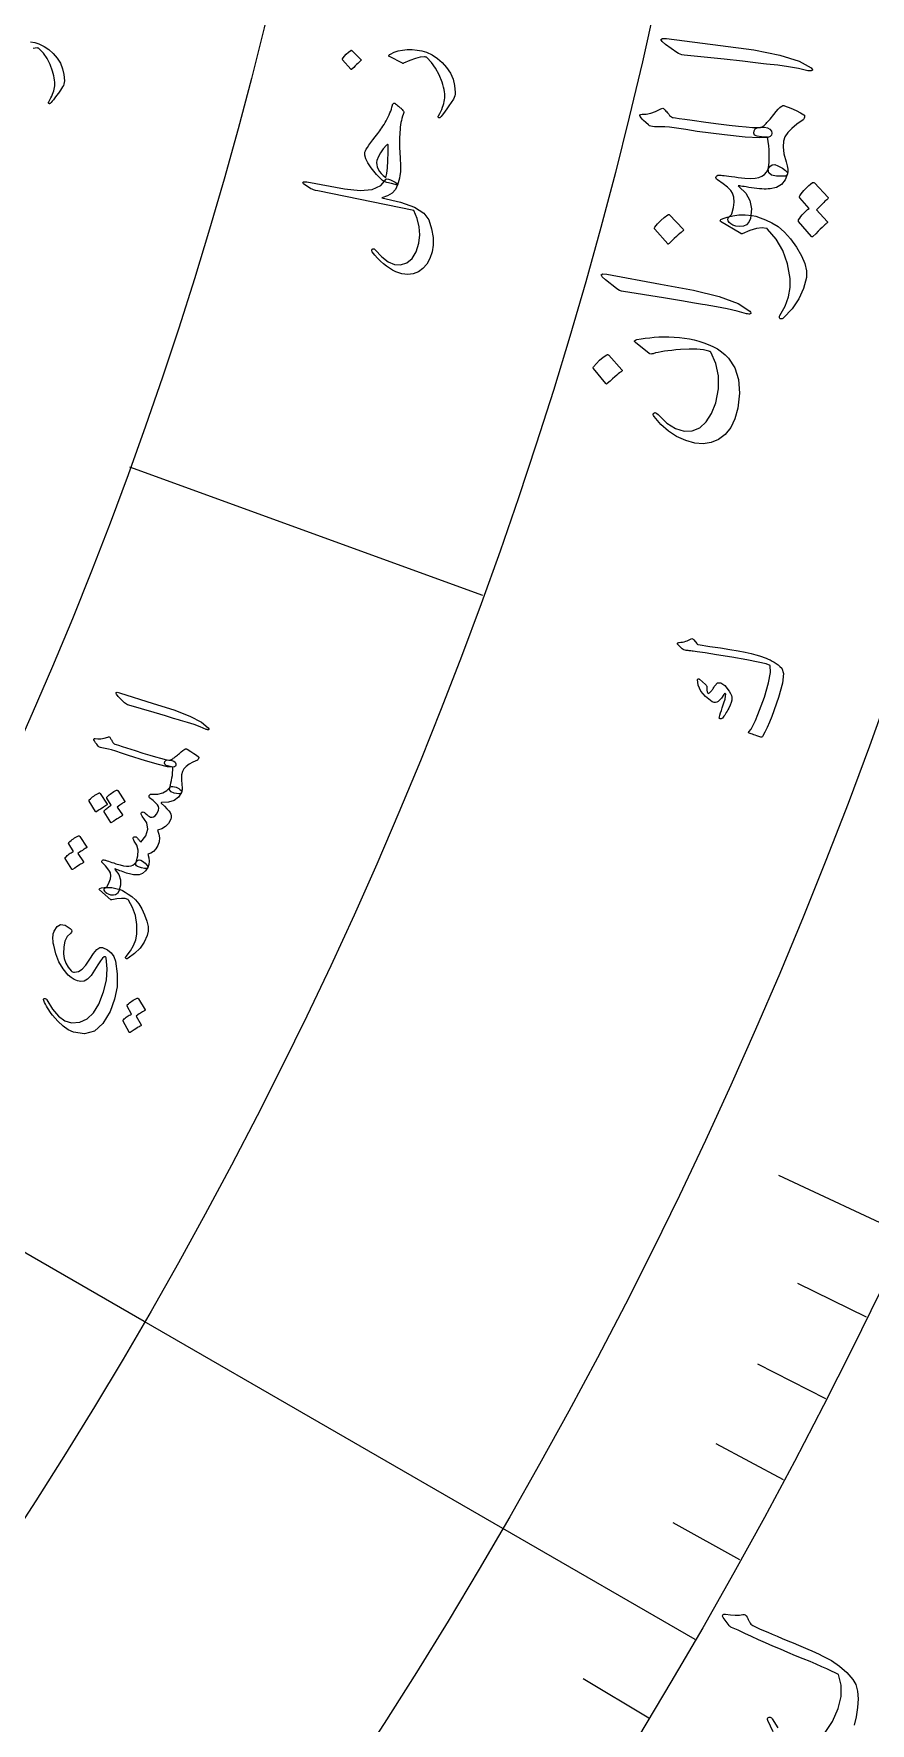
# Model space of a CAD drawing. Header units: millimetres. Extents: x -77 to 77, y -78 to 103.
# Drawn here: x 51.88 to 63.09, y -36.19 to -13.54 of the extents above; entities that cross this region are included whole.
import ezdxf

# ---------------------------------------------------------------- set-up
doc = ezdxf.new("R2010")
doc.units = ezdxf.units.MM
for name, color, linetype in [('CUT_OUTER', 1, 'Continuous'), ('ENGRAVE', 7, 'Continuous'), ('ENGRAVE_FINE', 8, 'Continuous'), ('TEXT', 5, 'Continuous')]:
    doc.layers.add(name, color=color, linetype=linetype)

msp = doc.modelspace()

# ---------------------------------------------------------------- linework, layer by layer
at = {"layer": 'CUT_OUTER'}
msp.add_arc((0, -0.0003), 77.4997, 178.346942, 3.754487, dxfattribs=at)
at = {"layer": 'ENGRAVE'}
for points in [[(53.358, -30.8062), (48.9954, -28.2875)], [(63.5662, -29.6414), (61.8664, -28.8488)], [(60.7409, -35.0687), (53.358, -30.8062)]]:
    msp.add_lwpolyline(points, dxfattribs=at)
for radius in [75.95, 75.95, 73.9156, 70.1375, 70.1375, 67.1538, 61.6125, 61.6125, 56.575, 56.575]:
    msp.add_circle((0, 0), radius, dxfattribs=at)
at = {"layer": 'ENGRAVE_FINE'}
for points in [[(57.8968, -21.0727), (53.1631, -19.3498)], [(63.0392, -30.7463), (62.1197, -30.2978)], [(62.493, -31.8418), (61.5815, -31.3773)], [(61.9277, -32.9276), (61.0245, -32.4473)], [(61.3436, -34.0033), (60.4489, -33.5074)], [(60.1196, -36.1235), (59.2427, -35.5966)]]:
    msp.add_lwpolyline(points, dxfattribs=at)
at = {"layer": 'TEXT'}
for points in [[(51.8347, -13.6447), (51.8918, -13.6563), (51.9466, -13.6733), (52.0156, -13.7076), (52.0791, -13.751), (52.1369, -13.8035), (52.1891, -13.8651), (52.2329, -13.9339), (52.2638, -14.0077), (52.2818, -14.0864), (52.2867, -14.1699), (52.2855, -14.1916), (52.281, -14.2125), (52.2735, -14.2325), (52.2627, -14.2516), (52.2335, -14.2945), (52.2066, -14.333), (52.1822, -14.3672), (52.1601, -14.3972), (52.1406, -14.4227), (52.1234, -14.4438), (52.1088, -14.4603), (52.0966, -14.4724), (52.0933, -14.4747), (52.0902, -14.4761), (52.0873, -14.4767), (52.0846, -14.4764), (52.0815, -14.4752), (52.0787, -14.4734), (52.0763, -14.471), (52.0743, -14.468), (52.0731, -14.4646), (52.0731, -14.4608), (52.0743, -14.4567), (52.0768, -14.4522), (52.0927, -14.4251), (52.1068, -14.399), (52.1191, -14.3737), (52.1298, -14.3493), (52.1387, -14.3256), (52.1461, -14.3024), (52.1518, -14.2796), (52.1559, -14.2574), (52.1584, -14.2347), (52.1593, -14.2108), (52.1586, -14.1857), (52.1563, -14.1593), (52.1523, -14.1317), (52.1465, -14.1028), (52.1388, -14.0727), (52.1293, -14.0412), (52.0958, -13.9511), (52.0545, -13.8708), (52.0056, -13.8002), (51.9491, -13.7394), (51.9443, -13.7352), (51.9384, -13.732), (51.9312, -13.7299), (51.9229, -13.7288), (51.8707, -13.7341)], [(62.466, -36.3454), (62.584, -36.1703), (62.661, -35.9955), (62.7, -35.832), (62.7012, -35.6799), (62.6645, -35.5394), (62.6208, -35.5172), (62.5693, -35.4923), (62.5098, -35.4646), (62.4424, -35.4343), (62.3668, -35.4014), (62.2828, -35.3659), (62.1905, -35.3277), (62.0897, -35.287), (61.9864, -35.2439), (61.885, -35.201), (61.7855, -35.1583), (61.6878, -35.1158), (61.5921, -35.0735), (61.4985, -35.031), (61.4069, -34.9886), (61.3173, -34.946), (61.2291, -34.9084), (61.22, -34.9026), (61.2119, -34.8962), (61.205, -34.8893), (61.1992, -34.8819), (61.1179, -34.7756), (61.1128, -34.7672), (61.1105, -34.7588), (61.1111, -34.7505), (61.1144, -34.7421), (61.1202, -34.7352), (61.128, -34.731), (61.1379, -34.7295), (61.1498, -34.7308), (61.2183, -34.7403), (61.28, -34.7439), (61.3349, -34.7418), (61.3831, -34.7337), (61.3995, -34.7325), (61.4145, -34.738), (61.428, -34.7503), (61.4402, -34.7692), (61.4453, -34.7798), (61.4503, -34.7899), (61.4551, -34.7995), (61.4597, -34.8087), (61.4641, -34.8173), (61.468, -34.8253), (61.4715, -34.8326), (61.4746, -34.8393), (61.4805, -34.8509), (61.4892, -34.8618), (61.5008, -34.8719), (61.5152, -34.8812), (61.5589, -34.9023), (61.6069, -34.9245), (61.6592, -34.9481), (61.7159, -34.9728), (61.7768, -34.999), (61.8419, -35.0267), (61.9111, -35.056), (61.9844, -35.0867), (62.0582, -35.1164), (62.1273, -35.1448), (62.1917, -35.172), (62.2513, -35.1978), (62.3066, -35.2223), (62.3575, -35.2454), (62.4042, -35.2671), (62.4467, -35.2874), (62.5697, -35.3527), (62.6788, -35.4274), (62.7741, -35.5117), (62.8554, -35.6056), (62.8952, -35.6749), (62.9194, -35.761), (62.928, -35.8638), (62.9207, -35.9834), (62.9009, -36.1063), (62.8732, -36.2166)], [(61.7901, -36.3067), (61.7154, -36.1542), (61.7119, -36.1439), (61.7113, -36.1349), (61.7136, -36.1271), (61.7188, -36.1207), (61.7261, -36.1148), (61.7332, -36.1113), (61.7402, -36.1102), (61.747, -36.1113), (61.7562, -36.1147), (61.764, -36.1197), (61.7705, -36.1263), (61.7756, -36.1345), (61.8512, -36.253)]]:
    msp.add_lwpolyline(points, dxfattribs=at)
for points in [[(56.0152, -13.8894), (56.0135, -13.8865), (56.0129, -13.883), (56.0134, -13.8787), (56.0152, -13.8738), (56.0387, -13.8416), (56.0651, -13.8122), (56.0941, -13.7857), (56.1259, -13.7621), (56.1304, -13.7601), (56.1344, -13.7598), (56.1381, -13.761), (56.1414, -13.7639), (56.262, -13.8858), (56.2646, -13.8899), (56.2644, -13.8942), (56.2614, -13.8989), (56.2556, -13.9038), (56.2506, -13.9081), (56.2429, -13.9149), (56.2327, -13.9243), (56.2198, -13.9362), (56.2043, -13.9509), (56.186, -13.9686), (56.165, -13.9892), (56.1412, -14.0129), (56.1375, -14.0159), (56.1342, -14.017), (56.1314, -14.0163), (56.1291, -14.0138)], [(56.6431, -13.8434), (56.64, -13.8416), (56.6376, -13.8396), (56.636, -13.8376), (56.6351, -13.8356), (56.6359, -13.8302), (56.6398, -13.8244), (56.6468, -13.8181), (56.6569, -13.8113), (56.7058, -13.7871), (56.7598, -13.7691), (56.819, -13.7572), (56.8834, -13.7515), (56.9513, -13.7513), (57.0167, -13.7569), (57.0798, -13.7684), (57.1405, -13.7858), (57.2171, -13.8219), (57.2879, -13.8682), (57.3527, -13.9246), (57.4115, -13.9912), (57.4613, -14.0659), (57.4969, -14.1464), (57.5184, -14.2325), (57.5258, -14.3243), (57.5249, -14.3482), (57.5205, -14.3712), (57.5126, -14.3934), (57.5012, -14.4147), (57.47, -14.4625), (57.4414, -14.5055), (57.4153, -14.5437), (57.3917, -14.5771), (57.3707, -14.6056), (57.3524, -14.6292), (57.3367, -14.6477), (57.3236, -14.6613), (57.3199, -14.6638), (57.3165, -14.6655), (57.3134, -14.6662), (57.3104, -14.6659), (57.3069, -14.6647), (57.3038, -14.6627), (57.3011, -14.6602), (57.2988, -14.6569), (57.2974, -14.6532), (57.2974, -14.649), (57.2987, -14.6445), (57.3013, -14.6395), (57.3181, -14.6094), (57.333, -14.5803), (57.3461, -14.5522), (57.3572, -14.5251), (57.3665, -14.4989), (57.3741, -14.4732), (57.3799, -14.448), (57.3839, -14.4234), (57.3861, -14.3984), (57.3866, -14.3721), (57.3852, -14.3445), (57.3821, -14.3156), (57.3771, -14.2853), (57.37, -14.2537), (57.3609, -14.2207), (57.3498, -14.1863), (57.3108, -14.088), (57.2636, -14.0006), (57.2082, -13.9241), (57.1447, -13.8584), (57.1393, -13.8539), (57.1327, -13.8506), (57.1248, -13.8484), (57.1156, -13.8474), (57.0584, -13.8544), (56.9925, -13.8712), (56.918, -13.8977), (56.835, -13.934), (56.83, -13.9352), (56.8257, -13.9356), (56.822, -13.9352), (56.8191, -13.934)], [(60.3462, -13.6811), (60.2987, -13.6419), (60.2847, -13.6158), (60.3044, -13.603), (60.3577, -13.6033), (61.0836, -13.6975), (61.529, -13.7558), (61.8797, -13.8249), (62.1357, -13.9053), (62.2969, -13.9973), (62.3089, -14.0101), (62.3145, -14.0205), (62.3139, -14.0282), (62.3071, -14.0334), (62.2974, -14.0366), (62.2855, -14.0378), (62.2714, -14.0369), (62.2551, -14.034), (62.1294, -14.0056), (61.9948, -13.9814), (61.8512, -13.9613), (61.6987, -13.9451), (61.659, -13.9401), (61.5516, -13.9278), (61.3765, -13.9081), (61.1337, -13.8808), (60.5943, -13.8242), (60.5661, -13.8193), (60.5407, -13.812), (60.5181, -13.8024), (60.4983, -13.7904)], [(56.4887, -14.8744), (56.502, -14.8574), (56.5156, -14.8392), (56.5293, -14.8198), (56.5432, -14.7992), (56.5573, -14.7774), (56.5716, -14.7544), (56.586, -14.7302), (56.6007, -14.7048), (56.6141, -14.6786), (56.6269, -14.6525), (56.6391, -14.6264), (56.6505, -14.6004), (56.661, -14.5744), (56.6702, -14.5483), (56.6779, -14.5221), (56.6844, -14.4958), (56.6869, -14.488), (56.69, -14.4813), (56.6939, -14.4759), (56.6985, -14.4716), (56.7038, -14.4691), (56.7101, -14.4691), (56.7171, -14.4715), (56.7251, -14.4764), (56.7402, -14.4888), (56.7542, -14.5005), (56.7672, -14.5112), (56.7792, -14.521), (56.7901, -14.5301), (56.7996, -14.5385), (56.8078, -14.5461), (56.8148, -14.553), (56.8255, -14.5655), (56.8326, -14.5765), (56.8361, -14.5862), (56.836, -14.5944), (56.827, -14.6194), (56.8188, -14.6455), (56.8113, -14.6727), (56.8045, -14.7009), (56.7985, -14.7302), (56.7935, -14.7607), (56.7894, -14.7922), (56.7862, -14.8249), (56.7837, -14.8577), (56.7817, -14.8896), (56.7802, -14.9206), (56.7791, -14.9508), (56.7785, -14.9802), (56.7787, -15.0087), (56.7796, -15.0364), (56.7812, -15.0633), (56.7884, -15.2013), (56.7915, -15.3099), (56.7906, -15.3893), (56.7859, -15.4393), (56.7787, -15.4739), (56.7704, -15.5069), (56.7611, -15.5383), (56.7506, -15.5682), (56.6709, -15.5482), (56.6115, -15.5315), (56.5724, -15.5182), (56.5535, -15.5081), (56.5323, -15.4881), (56.5117, -15.4677), (56.4917, -15.447), (56.4723, -15.4259), (56.4534, -15.4045), (56.4351, -15.3828), (56.4174, -15.3608), (56.4003, -15.3385), (56.3551, -15.2712), (56.3259, -15.2138), (56.3127, -15.1662), (56.3155, -15.1284), (56.3229, -15.1101), (56.3344, -15.0878), (56.3499, -15.0616), (56.3693, -15.0316), (56.3929, -14.9977), (56.4207, -14.9603), (56.4526, -14.9191), (56.4887, -14.8744)], [(60.7008, -14.6973), (60.8873, -14.7233), (61.0534, -14.7455), (61.1989, -14.7637), (61.324, -14.778), (61.4284, -14.7885), (61.5119, -14.795), (61.5746, -14.7977), (61.6164, -14.7964), (61.6707, -14.793), (61.7135, -14.7998), (61.7446, -14.8169), (61.764, -14.8442), (61.7712, -14.8737), (61.7657, -14.8975), (61.7474, -14.9156), (61.7163, -14.9278), (61.607, -14.936), (61.413, -14.9255), (61.1345, -14.896), (60.7714, -14.8475), (60.6159, -14.8236), (60.4915, -14.8054), (60.3983, -14.7929), (60.3362, -14.7862), (60.1956, -14.7847), (60.1712, -14.783), (60.1496, -14.7787), (60.1311, -14.7717), (60.1154, -14.762), (60.0798, -14.7277), (60.0523, -14.7009), (60.0329, -14.6818), (60.0215, -14.6702), (60.006, -14.6485), (60.0024, -14.6327), (60.0107, -14.6228), (60.031, -14.6188), (60.0864, -14.616), (60.1467, -14.6028), (60.2117, -14.5791), (60.2816, -14.5448), (60.2953, -14.5388), (60.3078, -14.5377), (60.3191, -14.5415), (60.3292, -14.5503), (60.3409, -14.5634), (60.3518, -14.5756), (60.3619, -14.5872), (60.3713, -14.598), (60.3799, -14.608), (60.3876, -14.6173), (60.3947, -14.6259), (60.4009, -14.6337), (60.4119, -14.6454), (60.4235, -14.6542), (60.4358, -14.6602), (60.4488, -14.6633), (60.4781, -14.6665), (60.5298, -14.6732), (60.6041, -14.6835), (60.7008, -14.6973)], [(61.5276, -14.873), (61.5329, -14.8383), (61.548, -14.8137), (61.5729, -14.799), (61.6077, -14.7944), (61.6248, -14.7925), (61.6428, -14.7852), (61.6618, -14.7723), (61.6816, -14.7539), (61.6926, -14.742), (61.7048, -14.7288), (61.7183, -14.7144), (61.733, -14.6987), (61.7486, -14.6818), (61.7648, -14.6634), (61.7814, -14.6435), (61.7986, -14.6223), (61.8307, -14.5827), (61.8572, -14.5518), (61.8783, -14.5296), (61.8939, -14.516), (61.9068, -14.5073), (61.9192, -14.5027), (61.931, -14.5022), (61.9421, -14.5058), (62.0258, -14.5382), (62.0969, -14.569), (62.1554, -14.5979), (62.2014, -14.6251), (62.2068, -14.6306), (62.2099, -14.6379), (62.2106, -14.6469), (62.209, -14.6577), (62.2053, -14.6709), (62.2011, -14.6813), (62.1965, -14.6889), (62.1913, -14.6937), (62.106, -14.7513), (62.0365, -14.808), (61.9829, -14.8637), (61.945, -14.9185), (61.9252, -14.9784), (61.9213, -15.0544), (61.9333, -15.1467), (61.961, -15.2554), (61.9748, -15.308), (61.9829, -15.3527), (61.9853, -15.3894), (61.982, -15.4182), (61.9763, -15.431), (61.9664, -15.4406), (61.9524, -15.4467), (61.9343, -15.4496), (61.8344, -15.4497), (61.7658, -15.4337), (61.7284, -15.4017), (61.7221, -15.3535), (61.7284, -15.3052), (61.7327, -15.2553), (61.7351, -15.2038), (61.7355, -15.1506), (61.7338, -15.096), (61.7296, -15.0401), (61.7231, -14.9828), (61.7141, -14.9242), (61.6321, -14.9224), (61.5737, -14.9132), (61.5388, -14.8968), (61.5276, -14.873)], [(56.606, -15.0328), (56.5621, -15.0825), (56.526, -15.1331), (56.4978, -15.1849), (56.4775, -15.2377), (56.4728, -15.266), (56.4739, -15.2951), (56.4808, -15.325), (56.4934, -15.3558), (56.5108, -15.3851), (56.5336, -15.4132), (56.5617, -15.44), (56.5952, -15.4655), (56.6081, -15.4126), (56.6178, -15.3381), (56.6243, -15.242), (56.6275, -15.1244), (56.6284, -15.0388), (56.6276, -15.0341), (56.6266, -15.0303), (56.6254, -15.0275), (56.6239, -15.0256), (56.6211, -15.0241), (56.6171, -15.0248), (56.6121, -15.0277), (56.606, -15.0328)], [(61.0251, -15.4544), (61.0334, -15.443), (61.0451, -15.4359), (61.0604, -15.4331), (61.0792, -15.4346), (61.0922, -15.436), (61.1101, -15.4382), (61.1331, -15.441), (61.1611, -15.4445), (61.1939, -15.4487), (61.2313, -15.4535), (61.2734, -15.4588), (61.3201, -15.4648), (61.4096, -15.4751), (61.4853, -15.4788), (61.5474, -15.476), (61.5958, -15.4666), (61.6359, -15.4503), (61.6703, -15.426), (61.6991, -15.3938), (61.7221, -15.3535), (61.7455, -15.3164), (61.7746, -15.2965), (61.8094, -15.2937), (61.8499, -15.3082), (61.9113, -15.3419), (61.9538, -15.371), (61.9777, -15.3954), (61.9827, -15.4152), (61.9506, -15.4979), (61.9007, -15.5594), (61.833, -15.5997), (61.7476, -15.6189), (61.7219, -15.62), (61.6946, -15.6205), (61.6658, -15.6205), (61.6354, -15.6198), (61.6033, -15.6181), (61.5694, -15.615), (61.5338, -15.6105), (61.4965, -15.6046), (61.4603, -15.5984), (61.4281, -15.593), (61.3999, -15.5884), (61.3757, -15.5847), (61.3559, -15.5817), (61.341, -15.5793), (61.3309, -15.5776), (61.3256, -15.5765), (61.3231, -15.5761), (61.3214, -15.5763), (61.3206, -15.577), (61.3205, -15.5783), (61.3215, -15.5803), (61.3236, -15.5829), (61.3269, -15.5863), (61.3313, -15.5903), (61.4204, -15.675), (61.4756, -15.7739), (61.4966, -15.8869), (61.4834, -16.0139), (61.4639, -16.0644), (61.4326, -16.0994), (61.3896, -16.119), (61.3349, -16.1231), (61.288, -16.1165), (61.2496, -16.1053), (61.2198, -16.0893), (61.1985, -16.0688), (61.1855, -16.0469), (61.1809, -16.0273), (61.1845, -16.0098), (61.1964, -15.9945), (61.2104, -15.9822), (61.221, -15.9709), (61.2283, -15.9607), (61.2322, -15.9516), (61.2567, -15.8691), (61.2665, -15.7954), (61.2617, -15.7307), (61.2422, -15.6749), (61.2187, -15.6392), (61.1774, -15.5978), (61.1184, -15.5509), (61.0416, -15.4983), (61.0295, -15.4893), (61.0227, -15.479), (61.0212, -15.4674), (61.0251, -15.4544)], [(56.0424, -15.6161), (56.2509, -15.6387), (56.4135, -15.6251), (56.5301, -15.5751), (56.6007, -15.489), (56.6117, -15.4853), (56.6308, -15.4883), (56.6581, -15.498), (56.6935, -15.5144), (56.721, -15.5287), (56.7398, -15.5422), (56.7499, -15.5547), (56.7512, -15.5663), (56.7244, -15.6275), (56.6809, -15.6765), (56.6207, -15.7133), (56.544, -15.7379), (56.7925, -15.7963), (56.9802, -15.8648), (57.1071, -15.9436), (57.1732, -16.0327), (57.2105, -16.1554), (57.2302, -16.2683), (57.2322, -16.3712), (57.2167, -16.4641), (57.1861, -16.5525), (57.1452, -16.6265), (57.0941, -16.6859), (57.033, -16.7308), (56.9643, -16.7589), (56.8906, -16.7679), (56.8121, -16.7578), (56.7286, -16.7288), (56.6858, -16.7072), (56.6439, -16.6823), (56.6031, -16.654), (56.5633, -16.6223), (56.5244, -16.5872), (56.4866, -16.5486), (56.4498, -16.5064), (56.4141, -16.4606), (56.4106, -16.4543), (56.4087, -16.4479), (56.4083, -16.4415), (56.4095, -16.4351), (56.4117, -16.43), (56.4151, -16.4261), (56.4197, -16.4233), (56.4254, -16.4216), (56.4318, -16.4215), (56.4383, -16.4238), (56.4449, -16.4284), (56.4515, -16.4352), (56.5425, -16.531), (56.6294, -16.5968), (56.7124, -16.6323), (56.7915, -16.6376), (56.8773, -16.6103), (56.9471, -16.5526), (57.0009, -16.4644), (57.0384, -16.3457), (57.052, -16.2351), (57.0451, -16.1254), (57.0177, -16.0167), (56.9699, -15.909), (55.6845, -15.6449), (55.6538, -15.6384), (55.6283, -15.6315), (55.6078, -15.6244), (55.5924, -15.617), (55.4909, -15.5511), (55.4851, -15.5352), (55.4911, -15.5255), (55.5088, -15.5221), (55.5382, -15.5249)], [(62.1441, -15.7378), (62.1414, -15.7333), (62.1405, -15.7276), (62.1415, -15.7208), (62.1442, -15.713), (62.1621, -15.6869), (62.1808, -15.6621), (62.2004, -15.6383), (62.2208, -15.6158), (62.2423, -15.5943), (62.2651, -15.5737), (62.2892, -15.5539), (62.3146, -15.5351), (62.3217, -15.532), (62.3285, -15.5316), (62.3351, -15.5338), (62.3413, -15.5387), (62.5254, -15.7344), (62.5273, -15.739), (62.5259, -15.7447), (62.5211, -15.7515), (62.513, -15.7594), (62.506, -15.7645), (62.4961, -15.7731), (62.4831, -15.7852), (62.4672, -15.8009), (62.448, -15.8203), (62.4254, -15.8434), (62.3992, -15.8703), (62.3696, -15.901), (62.5112, -16.056), (62.5151, -16.0625), (62.5146, -16.0694), (62.5098, -16.0768), (62.5007, -16.0846), (62.4928, -16.0914), (62.4808, -16.1022), (62.4647, -16.117), (62.4445, -16.1359), (62.4201, -16.1591), (62.3913, -16.187), (62.3582, -16.2197), (62.3208, -16.2571), (62.3153, -16.2605), (62.3105, -16.2614), (62.3063, -16.2597), (62.3028, -16.2555), (62.1298, -16.0577), (62.1271, -16.0531), (62.1263, -16.0474), (62.1273, -16.0407), (62.1301, -16.0328), (62.1442, -16.0104), (62.1594, -15.989), (62.1757, -15.9687), (62.193, -15.9494), (62.2112, -15.9311), (62.2301, -15.9137), (62.2498, -15.8973), (62.2701, -15.8819)], [(60.202, -16.1584), (60.1994, -16.1539), (60.1985, -16.1483), (60.1995, -16.1418), (60.2023, -16.1342), (60.2397, -16.0853), (60.2812, -16.0408), (60.3268, -16.0008), (60.3766, -15.9652), (60.3835, -15.9623), (60.3898, -15.9619), (60.3954, -15.9639), (60.4004, -15.9685), (60.5834, -16.1601), (60.5873, -16.1665), (60.5869, -16.1732), (60.5821, -16.1803), (60.573, -16.1878), (60.5651, -16.1942), (60.5531, -16.2046), (60.537, -16.2187), (60.5167, -16.2367), (60.4923, -16.2589), (60.4635, -16.2857), (60.4304, -16.3169), (60.393, -16.3527), (60.3872, -16.3572), (60.3821, -16.3589), (60.3778, -16.3577), (60.3743, -16.3537)], [(61.9273, -17.3473), (61.9189, -17.3547), (61.9107, -17.3599), (61.9027, -17.3627), (61.895, -17.3633), (61.8892, -17.3623), (61.8838, -17.3594), (61.8789, -17.3547), (61.8746, -17.3482), (61.8726, -17.3421), (61.8728, -17.3351), (61.8752, -17.3272), (61.8798, -17.3183), (61.9476, -17.1908), (61.9926, -17.0651), (62.0147, -16.9414), (62.0141, -16.8198), (61.9786, -16.6225), (61.9165, -16.4463), (61.828, -16.2913), (61.7134, -16.1575), (61.7111, -16.1554), (61.709, -16.1536), (61.7073, -16.1521), (61.7059, -16.1509), (61.7047, -16.1499), (61.7033, -16.149), (61.702, -16.1484), (61.7005, -16.1479), (61.6402, -16.142), (61.5657, -16.152), (61.477, -16.178), (61.3741, -16.2197), (61.368, -16.2206), (61.363, -16.2207), (61.359, -16.2198), (61.356, -16.218), (61.0846, -16.0573), (61.076, -16.0452), (61.0876, -16.0312), (61.1193, -16.0152), (61.1711, -15.9971), (61.2474, -15.978), (61.3285, -15.9682), (61.4145, -15.9677), (61.5054, -15.9765), (61.5555, -15.9866), (61.6161, -16.006), (61.6874, -16.0348), (61.7693, -16.0729), (61.8545, -16.1251), (61.9383, -16.1969), (62.0209, -16.2884), (62.102, -16.3996), (62.1696, -16.5146), (62.214, -16.6209), (62.2352, -16.7184), (62.2333, -16.8071), (62.1961, -16.9549), (62.1327, -17.0943), (62.0431, -17.2252), (61.9273, -17.3473)], [(59.5422, -16.8392), (59.4968, -16.7975), (59.4843, -16.7707), (59.5046, -16.7589), (59.5578, -16.762), (60.2777, -16.8944), (60.7194, -16.976), (61.0661, -17.0635), (61.3175, -17.1572), (61.4736, -17.2576), (61.4849, -17.2711), (61.49, -17.2816), (61.489, -17.2894), (61.4818, -17.2942), (61.472, -17.2969), (61.4601, -17.2974), (61.446, -17.2958), (61.4299, -17.292), (61.3059, -17.2571), (61.1727, -17.2258), (61.0304, -17.1981), (60.879, -17.174), (60.8396, -17.1669), (60.733, -17.149), (60.5592, -17.1201), (60.3182, -17.08), (59.7825, -16.9951), (59.7546, -16.9887), (59.7296, -16.9801), (59.7075, -16.9693), (59.6884, -16.9563)], [(59.9619, -17.6384), (60.017, -17.629), (60.074, -17.6208), (60.133, -17.614), (60.1939, -17.6084), (60.257, -17.6046), (60.3226, -17.603), (60.3906, -17.6036), (60.4611, -17.6064), (60.5306, -17.6114), (60.5986, -17.6194), (60.6652, -17.6305), (60.7303, -17.6446), (60.7942, -17.6617), (60.8569, -17.6821), (60.9185, -17.7056), (60.979, -17.7323), (61.041, -17.7655), (61.0965, -17.8023), (61.1456, -17.8427), (61.1881, -17.8867), (61.2752, -18.0199), (61.3253, -18.1765), (61.3382, -18.3567), (61.3137, -18.56), (61.2746, -18.7007), (61.2189, -18.8174), (61.1465, -18.91), (61.0577, -18.9785), (60.9581, -19.0196), (60.8513, -19.0359), (60.7374, -19.0275), (60.6164, -18.9945), (60.4948, -18.9386), (60.3838, -18.8663), (60.2833, -18.7776), (60.1933, -18.6726), (60.1839, -18.6575), (60.1802, -18.6445), (60.182, -18.6336), (60.1894, -18.6249), (60.2012, -18.6182), (60.2144, -18.6194), (60.2291, -18.6284), (60.2453, -18.6453), (60.3644, -18.7591), (60.4805, -18.8333), (60.5939, -18.8678), (60.7044, -18.8624), (60.8046, -18.8205), (60.8905, -18.7439), (60.962, -18.6325), (61.0189, -18.4864), (61.0558, -18.3003), (61.0567, -18.125), (61.0216, -17.9609), (60.9508, -17.808), (60.9477, -17.8044), (60.9427, -17.801), (60.9357, -17.7978), (60.9267, -17.7948), (60.854, -17.778), (60.7662, -17.7688), (60.6634, -17.7672), (60.5456, -17.773), (60.4857, -17.7782), (60.4297, -17.7837), (60.3776, -17.7896), (60.3296, -17.7959), (60.2856, -17.8027), (60.2458, -17.8104), (60.2102, -17.8189), (60.1788, -17.8283), (60.1627, -17.8323), (60.1487, -17.8332), (60.1368, -17.8308), (60.127, -17.8252), (59.9409, -17.6782), (59.9309, -17.6666), (59.9311, -17.6561), (59.9414, -17.6467), (59.9619, -17.6384)], [(59.3793, -18.0293), (59.3768, -18.0247), (59.3762, -18.0192), (59.3774, -18.0127), (59.3804, -18.0053), (59.4192, -17.9578), (59.4621, -17.9149), (59.5089, -17.8766), (59.5598, -17.8429), (59.5668, -17.8403), (59.5731, -17.84), (59.5787, -17.8423), (59.5835, -17.847), (59.7604, -18.0438), (59.764, -18.0503), (59.7634, -18.057), (59.7584, -18.0639), (59.749, -18.0711), (59.7409, -18.0772), (59.7286, -18.0871), (59.7121, -18.1007), (59.6913, -18.1179), (59.6662, -18.1392), (59.6366, -18.1648), (59.6026, -18.1948), (59.5641, -18.2292), (59.5581, -18.2335), (59.553, -18.235), (59.5487, -18.2336), (59.5453, -18.2295)], [(60.5287, -21.7016), (60.5517, -21.6985), (60.5738, -21.6946), (60.5951, -21.69), (60.6156, -21.6844), (60.6352, -21.678), (60.654, -21.6705), (60.6721, -21.662), (60.6893, -21.6525), (60.6982, -21.6496), (60.7068, -21.6507), (60.7154, -21.6557), (60.7238, -21.6648), (60.7667, -21.7163), (60.7715, -21.7216), (60.7756, -21.7256), (60.7792, -21.7284), (60.7823, -21.73), (60.9398, -21.7531), (61.0818, -21.7748), (61.2083, -21.7951), (61.3193, -21.8142), (61.4147, -21.8321), (61.4942, -21.8489), (61.5579, -21.8647), (61.6057, -21.8794), (61.6946, -21.9109), (61.7222, -21.9225), (61.7494, -21.9355), (61.7763, -21.9499), (61.8028, -21.9657), (61.8289, -21.9831), (61.8545, -22.002), (61.8797, -22.0227), (61.9044, -22.0449), (61.9278, -22.1151), (61.9136, -22.2464), (61.8614, -22.4387), (61.7707, -22.6918), (61.739, -22.7695), (61.7076, -22.8407), (61.6764, -22.9053), (61.6456, -22.9633), (61.6412, -22.9679), (61.6362, -22.9706), (61.6307, -22.9712), (61.6247, -22.9699), (61.5964, -22.9612), (61.5708, -22.9532), (61.5478, -22.9457), (61.5274, -22.9388), (61.5094, -22.9324), (61.4935, -22.9264), (61.4798, -22.9208), (61.4682, -22.9157), (61.4618, -22.9124), (61.459, -22.9087), (61.4597, -22.9044), (61.4639, -22.8997), (61.4924, -22.8621), (61.522, -22.8111), (61.5527, -22.7466), (61.5844, -22.6686), (61.6707, -22.4323), (61.7265, -22.2433), (61.7521, -22.1017), (61.748, -22.0077), (61.6928, -21.9881), (61.5885, -21.9636), (61.4352, -21.934), (61.2328, -21.8992), (61.0298, -21.8657), (60.876, -21.8407), (60.7715, -21.8246), (60.7162, -21.8172), (60.7009, -21.8156), (60.6866, -21.8141), (60.6733, -21.8127), (60.661, -21.8115), (60.6498, -21.8103), (60.6398, -21.8094), (60.631, -21.8086), (60.6234, -21.808), (60.6072, -21.8057), (60.5927, -21.801), (60.5798, -21.7938), (60.5685, -21.7842), (60.5118, -21.7257), (60.5082, -21.7212), (60.5062, -21.7171), (60.5059, -21.7134), (60.5072, -21.71), (60.5111, -21.7066), (60.516, -21.7041), (60.5218, -21.7024), (60.5287, -21.7016)], [(60.7754, -22.1964), (60.7771, -22.1932), (60.7795, -22.1908), (60.7827, -22.1892), (60.7866, -22.1883), (60.7896, -22.1887), (60.7928, -22.1895), (60.796, -22.191), (60.7992, -22.1929), (60.8813, -22.2655), (60.8894, -22.2737), (60.895, -22.2812), (60.8984, -22.2881), (60.8994, -22.2945), (60.8976, -22.3193), (60.8991, -22.3416), (60.9038, -22.3612), (60.9117, -22.3783), (60.9174, -22.3831), (60.9256, -22.3823), (60.9365, -22.3759), (60.9499, -22.3638), (60.957, -22.355), (60.9641, -22.3459), (60.9711, -22.3363), (60.978, -22.3263), (60.9848, -22.3157), (60.9916, -22.3046), (60.9983, -22.2927), (61.005, -22.2803), (61.0408, -22.2417), (61.0853, -22.2414), (61.1387, -22.2794), (61.2008, -22.3558), (61.2173, -22.384), (61.2287, -22.4099), (61.2351, -22.4334), (61.2364, -22.4546), (61.2332, -22.4762), (61.2248, -22.5045), (61.211, -22.5395), (61.1919, -22.5813), (61.1816, -22.6025), (61.1711, -22.6222), (61.1603, -22.6406), (61.1493, -22.6576), (61.1383, -22.6733), (61.1278, -22.688), (61.1176, -22.7015), (61.1079, -22.7138), (61.0998, -22.7207), (61.092, -22.7248), (61.0844, -22.7262), (61.0771, -22.7249), (61.0704, -22.7211), (61.0666, -22.7159), (61.0656, -22.7091), (61.0675, -22.7009), (61.0751, -22.6752), (61.0842, -22.6463), (61.0947, -22.614), (61.1067, -22.5785), (61.129, -22.5122), (61.1439, -22.4595), (61.1514, -22.4204), (61.1517, -22.395), (61.1506, -22.3913), (61.1483, -22.3887), (61.1449, -22.3871), (61.1403, -22.3867), (61.1372, -22.3874), (61.1337, -22.3894), (61.13, -22.3929), (61.126, -22.3978), (61.0942, -22.4453), (61.0799, -22.4648), (61.0649, -22.4804), (61.0493, -22.4922), (61.033, -22.5003), (61.0154, -22.5056), (60.9989, -22.5065), (60.9835, -22.503), (60.9692, -22.4951), (60.8793, -22.4248), (60.817, -22.3516), (60.7824, -22.2754), (60.7754, -22.1964)], [(53.01, -22.4234), (52.9843, -22.3929), (52.9784, -22.3746), (52.9924, -22.3686), (53.0264, -22.3748), (53.478, -22.5177), (53.7549, -22.6058), (53.9704, -22.69), (54.1242, -22.7705), (54.2163, -22.8475), (54.2225, -22.8571), (54.2249, -22.8643), (54.2237, -22.8691), (54.2187, -22.8716), (54.2122, -22.8725), (54.2045, -22.8719), (54.1956, -22.8697), (54.1855, -22.866), (54.1087, -22.8336), (54.0257, -22.8028), (53.9366, -22.7735), (53.8414, -22.7458), (53.8167, -22.7382), (53.7497, -22.7181), (53.6404, -22.6855), (53.4888, -22.6405), (53.1516, -22.5432), (53.1342, -22.5368), (53.1188, -22.5293), (53.1056, -22.5205), (53.0943, -22.5106)], [(53.1202, -23.1138), (53.2362, -23.1512), (53.3396, -23.1837), (53.4303, -23.2115), (53.5084, -23.2346), (53.5738, -23.2529), (53.6263, -23.2664), (53.666, -23.2751), (53.6928, -23.279), (53.7278, -23.2829), (53.7543, -23.292), (53.7722, -23.3063), (53.7815, -23.3259), (53.7828, -23.3455), (53.7767, -23.36), (53.763, -23.3695), (53.7418, -23.3738), (53.6712, -23.3669), (53.5488, -23.3386), (53.3745, -23.2889), (53.1484, -23.2177), (53.0519, -23.1853), (52.9746, -23.1599), (52.9165, -23.1417), (52.8776, -23.1305), (52.7882, -23.1142), (52.7727, -23.1104), (52.7595, -23.1052), (52.7484, -23.0987), (52.7395, -23.0908), (52.7207, -23.0649), (52.7061, -23.0447), (52.6959, -23.0302), (52.69, -23.0216), (52.6825, -23.0059), (52.682, -22.9954), (52.6884, -22.9899), (52.7018, -22.9896), (52.7375, -22.9939), (52.7774, -22.9921), (52.8216, -22.984), (52.87, -22.9698), (52.8794, -22.9674), (52.8875, -22.9681), (52.8943, -22.9718), (52.8998, -22.9786), (52.9058, -22.9883), (52.9113, -22.9973), (52.9165, -23.0059), (52.9212, -23.0138), (52.9255, -23.0212), (52.9295, -23.028), (52.933, -23.0343), (52.9361, -23.04), (52.9417, -23.0486), (52.9482, -23.0556), (52.9554, -23.0608), (52.9633, -23.0642), (52.9816, -23.0695), (53.0139, -23.0795), (53.06, -23.0943), (53.1202, -23.1138)], [(53.6276, -23.3178), (53.6348, -23.2963), (53.6472, -23.2823), (53.6648, -23.2757), (53.6875, -23.2767), (53.6985, -23.2774), (53.7108, -23.2747), (53.7244, -23.2686), (53.7391, -23.2591), (53.7474, -23.2528), (53.7567, -23.2458), (53.7669, -23.2381), (53.778, -23.2298), (53.7899, -23.2207), (53.8022, -23.2108), (53.815, -23.2001), (53.8283, -23.1885), (53.8532, -23.1669), (53.8736, -23.1502), (53.8895, -23.1384), (53.901, -23.1315), (53.9102, -23.1274), (53.9186, -23.1259), (53.9262, -23.1269), (53.9329, -23.1305), (53.9825, -23.1606), (54.0244, -23.1881), (54.0584, -23.2131), (54.0847, -23.2356), (54.0875, -23.2397), (54.0886, -23.2447), (54.0881, -23.2505), (54.0859, -23.2572), (54.082, -23.2652), (54.0782, -23.2713), (54.0744, -23.2756), (54.0706, -23.2781), (54.0098, -23.3051), (53.9592, -23.3333), (53.9188, -23.3627), (53.8886, -23.3934), (53.8693, -23.4293), (53.8584, -23.4773), (53.8558, -23.5373), (53.8615, -23.6095), (53.8646, -23.6445), (53.8648, -23.6739), (53.8623, -23.6975), (53.8571, -23.7154), (53.852, -23.723), (53.8447, -23.7279), (53.8351, -23.7303), (53.8232, -23.7301), (53.7595, -23.7192), (53.7175, -23.7015), (53.6972, -23.6769), (53.6985, -23.6456), (53.7078, -23.6155), (53.716, -23.5842), (53.7232, -23.5517), (53.7294, -23.5179), (53.7343, -23.4829), (53.7378, -23.4468), (53.74, -23.4096), (53.7408, -23.3713), (53.6887, -23.361), (53.6525, -23.3486), (53.6321, -23.3342), (53.6276, -23.3178)], [(52.6185, -23.8264), (52.6173, -23.8232), (52.6173, -23.8196), (52.6187, -23.8155), (52.6213, -23.8109), (52.6354, -23.7968), (52.65, -23.7835), (52.665, -23.7711), (52.6804, -23.7594), (52.6964, -23.7486), (52.7131, -23.7384), (52.7306, -23.729), (52.7487, -23.7203), (52.7546, -23.7187), (52.7594, -23.7188), (52.7633, -23.7206), (52.7661, -23.7239), (52.8619, -23.8675), (52.8629, -23.8716), (52.8614, -23.8756), (52.8572, -23.8795), (52.8505, -23.8833), (52.8448, -23.8866), (52.8361, -23.8919), (52.8243, -23.8993), (52.8095, -23.9087), (52.7915, -23.9203), (52.7703, -23.9344), (52.7459, -23.9509), (52.7183, -23.9699), (52.7141, -23.9722), (52.7106, -23.9727), (52.708, -23.9715), (52.7062, -23.9686)], [(52.855, -23.789), (52.8538, -23.7858), (52.8539, -23.7822), (52.8552, -23.7781), (52.8578, -23.7735), (52.8719, -23.7593), (52.8865, -23.7459), (52.9015, -23.7334), (52.9169, -23.7216), (52.9329, -23.7107), (52.9496, -23.7005), (52.9671, -23.6909), (52.9852, -23.6821), (52.9901, -23.681), (52.9945, -23.6815), (52.9984, -23.6837), (53.0018, -23.6875), (53.0978, -23.8311), (53.0985, -23.8341), (53.097, -23.8375), (53.0933, -23.8412), (53.0872, -23.8452), (53.0832, -23.8478), (53.0769, -23.8518), (53.0683, -23.8574), (53.0575, -23.8644), (53.0446, -23.8729), (53.0296, -23.8831), (53.0126, -23.8947), (52.9935, -23.908), (53.0642, -24.0135), (53.0652, -24.0176), (53.0636, -24.0216), (53.0595, -24.0256), (53.0528, -24.0293), (53.047, -24.0327), (53.0383, -24.038), (53.0265, -24.0454), (53.0116, -24.0549), (52.9936, -24.0666), (52.9724, -24.0807), (52.9479, -24.0973), (52.9202, -24.1164), (52.9163, -24.1179), (52.9131, -24.1179), (52.9107, -24.1164), (52.9089, -24.1133), (52.8215, -23.9707), (52.8203, -23.9675), (52.8204, -23.9639), (52.8217, -23.9598), (52.8243, -23.9552), (52.8343, -23.9452), (52.8447, -23.9353), (52.8553, -23.9258), (52.8661, -23.9165), (52.8773, -23.9076), (52.889, -23.8993), (52.901, -23.8916), (52.9134, -23.8844)], [(53.2245, -24.363), (53.2174, -24.3532), (53.2126, -24.3438), (53.2099, -24.3349), (53.2094, -24.3265), (53.2111, -24.319), (53.215, -24.3131), (53.2211, -24.3088), (53.2294, -24.306), (53.2389, -24.3057), (53.2486, -24.3089), (53.2586, -24.3157), (53.2688, -24.3261), (53.2735, -24.3324), (53.2784, -24.3387), (53.2836, -24.345), (53.2891, -24.3513), (53.2946, -24.3577), (53.3, -24.3645), (53.3052, -24.3715), (53.3103, -24.379), (53.3802, -24.2922), (53.4069, -24.2051), (53.3905, -24.1179), (53.331, -24.0307), (53.3239, -24.021), (53.3188, -24.012), (53.3158, -24.0037), (53.3149, -23.996), (53.3165, -23.9885), (53.32, -23.9824), (53.3255, -23.9778), (53.333, -23.9746), (53.3416, -23.9736), (53.3505, -23.9756), (53.3596, -23.9806), (53.3689, -23.9886), (53.3909, -24.0093), (53.41, -24.0251), (53.4264, -24.0359), (53.44, -24.0417), (53.4619, -24.0443), (53.4832, -24.0384), (53.5038, -24.024), (53.5237, -24.001), (53.5401, -23.9738), (53.5495, -23.9481), (53.5519, -23.924), (53.5471, -23.9016), (53.5336, -23.8778), (53.5095, -23.8499), (53.475, -23.8179), (53.4298, -23.7817), (53.4245, -23.777), (53.422, -23.7709), (53.4222, -23.7633), (53.4251, -23.7544), (53.4299, -23.746), (53.4357, -23.7401), (53.4424, -23.7368), (53.4501, -23.736), (53.5376, -23.7337), (53.6083, -23.7176), (53.6622, -23.6876), (53.6993, -23.6438), (53.7083, -23.6353), (53.7218, -23.631), (53.7396, -23.6311), (53.7619, -23.6355), (53.7852, -23.6419), (53.8055, -23.6499), (53.8227, -23.6594), (53.8369, -23.6705), (53.849, -23.6827), (53.8565, -23.694), (53.8595, -23.7043), (53.8579, -23.7136), (53.8171, -23.7766), (53.7587, -23.8201), (53.6829, -23.8441), (53.5897, -23.8487), (53.5849, -23.8488), (53.5826, -23.8503), (53.5829, -23.8532), (53.5857, -23.8575), (53.6285, -23.8961), (53.6626, -23.9298), (53.6881, -23.9586), (53.7049, -23.9826), (53.7146, -24.0048), (53.7194, -24.0267), (53.7194, -24.0483), (53.7145, -24.0696), (53.6842, -24.1268), (53.6444, -24.1703), (53.5952, -24.2003), (53.5364, -24.2166), (53.5553, -24.2689), (53.5622, -24.3206), (53.5572, -24.3718), (53.5402, -24.4223), (53.5148, -24.4668), (53.4835, -24.5013), (53.4464, -24.5259), (53.4035, -24.5407), (53.4173, -24.5892), (53.422, -24.635), (53.4177, -24.6779), (53.4044, -24.718), (53.3901, -24.7297), (53.3627, -24.7313), (53.3222, -24.7227), (53.2686, -24.7042), (53.2539, -24.6951), (53.2454, -24.6822), (53.2431, -24.6656), (53.2471, -24.6452), (53.2712, -24.5604), (53.2754, -24.485), (53.2598, -24.4192), (53.2245, -24.363)], [(52.3447, -24.3993), (52.3435, -24.3961), (52.3436, -24.3925), (52.345, -24.3884), (52.3476, -24.3839), (52.3619, -24.3699), (52.3767, -24.3568), (52.3918, -24.3445), (52.4073, -24.333), (52.4234, -24.3224), (52.4403, -24.3124), (52.4578, -24.3032), (52.4761, -24.2946), (52.4809, -24.2936), (52.4853, -24.2942), (52.4892, -24.2964), (52.4926, -24.3002), (52.5868, -24.4448), (52.5875, -24.4478), (52.5859, -24.4512), (52.5821, -24.4548), (52.5761, -24.4587), (52.5711, -24.461), (52.5638, -24.4651), (52.5542, -24.471), (52.5423, -24.4788), (52.5279, -24.4884), (52.5109, -24.4999), (52.4913, -24.5134), (52.4691, -24.5288), (52.5412, -24.6426), (52.5429, -24.6471), (52.5418, -24.6514), (52.538, -24.6553), (52.5313, -24.6591), (52.5255, -24.6623), (52.5167, -24.6675), (52.5048, -24.6747), (52.4899, -24.6839), (52.4717, -24.6953), (52.4504, -24.7091), (52.4257, -24.7253), (52.3978, -24.7439), (52.3939, -24.7453), (52.3907, -24.7453), (52.3883, -24.7437), (52.3865, -24.7407), (52.2992, -24.5963), (52.298, -24.5932), (52.2981, -24.5895), (52.2995, -24.5855), (52.3022, -24.5809), (52.3137, -24.5687), (52.3257, -24.5573), (52.3384, -24.5467), (52.3516, -24.5369), (52.3652, -24.5277), (52.3792, -24.5193), (52.3935, -24.5116), (52.4082, -24.5045)], [(52.7918, -24.6246), (52.7985, -24.6184), (52.8068, -24.6152), (52.8169, -24.6153), (52.8287, -24.6185), (52.8367, -24.621), (52.8479, -24.6246), (52.8621, -24.6292), (52.8795, -24.6348), (52.8998, -24.6414), (52.923, -24.649), (52.9491, -24.6575), (52.9781, -24.667), (53.0337, -24.6844), (53.0814, -24.6959), (53.1212, -24.7017), (53.1531, -24.7016), (53.1806, -24.6962), (53.2054, -24.6849), (53.2276, -24.668), (53.2471, -24.6452), (53.2665, -24.6245), (53.2874, -24.6155), (53.3098, -24.618), (53.3338, -24.6321), (53.3687, -24.661), (53.3922, -24.6847), (53.4044, -24.7031), (53.4052, -24.7162), (53.3747, -24.7647), (53.3356, -24.7976), (53.2877, -24.815), (53.2311, -24.8168), (53.2147, -24.8143), (53.1973, -24.8114), (53.1789, -24.8078), (53.1597, -24.8037), (53.1395, -24.7987), (53.1184, -24.7927), (53.0963, -24.7855), (53.0733, -24.7772), (53.051, -24.7689), (53.0312, -24.7615), (53.0138, -24.7552), (52.9989, -24.7499), (52.9867, -24.7456), (52.9775, -24.7423), (52.9713, -24.74), (52.968, -24.7387), (52.9665, -24.7381), (52.9654, -24.738), (52.9648, -24.7384), (52.9646, -24.7392), (52.965, -24.7406), (52.966, -24.7425), (52.9677, -24.745), (52.97, -24.7481), (53.0164, -24.8127), (53.0395, -24.8822), (53.0393, -24.9565), (53.0157, -25.0357), (52.9973, -25.0654), (52.9732, -25.0839), (52.9435, -25.0912), (52.9083, -25.0872), (52.8792, -25.0775), (52.8561, -25.0657), (52.8391, -25.052), (52.828, -25.0364), (52.8224, -25.021), (52.8218, -25.0079), (52.8262, -24.9972), (52.8356, -24.9889), (52.8459, -24.9827), (52.854, -24.9769), (52.8599, -24.9713), (52.8635, -24.9659), (52.8889, -24.9164), (52.904, -24.8707), (52.9088, -24.829), (52.9031, -24.7911), (52.8925, -24.7656), (52.8713, -24.7343), (52.8394, -24.6973), (52.797, -24.6546), (52.7904, -24.6474), (52.7873, -24.64), (52.7878, -24.6324), (52.7918, -24.6246)], [(53.1415, -25.9344), (53.1353, -25.9382), (53.1295, -25.9405), (53.1241, -25.9414), (53.1191, -25.9408), (53.1155, -25.9395), (53.1124, -25.937), (53.1099, -25.9335), (53.1079, -25.9288), (53.1073, -25.9248), (53.1082, -25.9204), (53.1107, -25.9156), (53.1147, -25.9105), (53.1725, -25.8376), (53.2156, -25.7633), (53.2441, -25.6875), (53.2579, -25.6103), (53.2584, -25.4811), (53.2397, -25.362), (53.2018, -25.2531), (53.1448, -25.1544), (53.1436, -25.1528), (53.1425, -25.1515), (53.1416, -25.1503), (53.1408, -25.1493), (53.1402, -25.1485), (53.1394, -25.1479), (53.1386, -25.1473), (53.1378, -25.1468), (53.1001, -25.1358), (53.0515, -25.1333), (52.992, -25.1391), (52.9216, -25.1533), (52.9177, -25.1532), (52.9145, -25.1526), (52.9121, -25.1516), (52.9104, -25.1501), (52.7569, -25.0155), (52.7529, -25.0068), (52.762, -24.9993), (52.784, -24.9928), (52.8192, -24.9875), (52.8699, -24.9845), (52.9227, -24.988), (52.9775, -24.998), (53.0342, -25.0145), (53.0648, -25.027), (53.101, -25.0466), (53.1429, -25.0734), (53.1904, -25.1075), (53.2383, -25.1509), (53.2831, -25.2065), (53.3247, -25.2744), (53.3631, -25.3545), (53.3925, -25.4355), (53.4083, -25.5081), (53.4103, -25.5724), (53.3988, -25.6283), (53.3579, -25.7175), (53.3013, -25.7983), (53.2292, -25.8706), (53.1415, -25.9344)], [(52.3721, -25.5974), (52.3261, -25.644), (52.2948, -25.7058), (52.2782, -25.7829), (52.2762, -25.8753), (52.286, -25.9395), (52.3061, -25.999), (52.3367, -26.0538), (52.3776, -26.1038), (52.387, -26.1115), (52.3978, -26.1172), (52.4102, -26.1209), (52.4241, -26.1227), (52.4746, -26.1137), (52.5252, -26.0815), (52.576, -26.0261), (52.6269, -25.9476), (52.6762, -25.8696), (52.7214, -25.8175), (52.7627, -25.7915), (52.8, -25.7915), (52.864, -25.8207), (52.9141, -25.8606), (52.9503, -25.9114), (52.9726, -25.973), (52.9966, -26.146), (52.9927, -26.3163), (52.961, -26.4837), (52.9015, -26.6481), (52.8044, -26.8114), (52.6899, -26.9122), (52.5584, -26.9504), (52.4102, -26.9261), (52.3392, -26.8926), (52.2686, -26.8436), (52.1985, -26.7791), (52.1286, -26.6991), (52.1104, -26.6744), (52.0932, -26.6499), (52.0771, -26.6254), (52.0619, -26.6012), (52.0477, -26.5768), (52.0345, -26.5523), (52.0221, -26.5276), (52.0106, -26.5027), (52.0068, -26.4905), (52.0073, -26.4816), (52.0121, -26.4759), (52.0211, -26.4735), (52.0304, -26.4744), (52.0385, -26.4775), (52.0454, -26.4831), (52.0511, -26.491), (52.1288, -26.6194), (52.2098, -26.7136), (52.2944, -26.7734), (52.3825, -26.7987), (52.4929, -26.7911), (52.5905, -26.7469), (52.6752, -26.666), (52.7469, -26.5485), (52.8134, -26.3851), (52.852, -26.2274), (52.8627, -26.0758), (52.8457, -25.9302), (52.8429, -25.9206), (52.8381, -25.9151), (52.8312, -25.9138), (52.8224, -25.9166), (52.7997, -25.9344), (52.7703, -25.9703), (52.7341, -26.024), (52.6911, -26.0958), (52.6442, -26.1671), (52.5979, -26.2163), (52.5524, -26.2435), (52.5076, -26.2485), (52.4628, -26.2388), (52.4198, -26.2208), (52.3785, -26.1945), (52.3389, -26.1599), (52.2686, -26.0768), (52.2127, -25.9825), (52.1712, -25.8772), (52.1439, -25.7607), (52.1385, -25.7307), (52.135, -25.7024), (52.1334, -25.6759), (52.1335, -25.651), (52.1354, -25.628), (52.1387, -25.6067), (52.1435, -25.5873), (52.1499, -25.5696), (52.1881, -25.5072), (52.2366, -25.4811), (52.2954, -25.4914), (52.3646, -25.5382), (52.3807, -25.5559), (52.3873, -25.5717), (52.3845, -25.5855), (52.3721, -25.5974)], [(53.1274, -26.5758), (53.1263, -26.5726), (53.1265, -26.5688), (53.1281, -26.5647), (53.1309, -26.5601), (53.1459, -26.5461), (53.1612, -26.5329), (53.1769, -26.5206), (53.1929, -26.5091), (53.2095, -26.4985), (53.2268, -26.4886), (53.2448, -26.4794), (53.2635, -26.471), (53.2684, -26.47), (53.2728, -26.4707), (53.2766, -26.473), (53.2799, -26.477), (53.3689, -26.6264), (53.3695, -26.6296), (53.3678, -26.633), (53.3638, -26.6366), (53.3576, -26.6405), (53.3525, -26.6428), (53.345, -26.6468), (53.3351, -26.6527), (53.3229, -26.6604), (53.308, -26.67), (53.2905, -26.6816), (53.2703, -26.695), (53.2473, -26.7103), (53.3153, -26.828), (53.3169, -26.8326), (53.3156, -26.8369), (53.3116, -26.8409), (53.3047, -26.8446), (53.2988, -26.8478), (53.2897, -26.853), (53.2775, -26.8602), (53.2621, -26.8693), (53.2435, -26.8807), (53.2214, -26.8944), (53.196, -26.9106), (53.1672, -26.9291), (53.1632, -26.9305), (53.16, -26.9304), (53.1576, -26.9288), (53.156, -26.9256), (53.0739, -26.7766), (53.0729, -26.7733), (53.0731, -26.7696), (53.0747, -26.7655), (53.0775, -26.7609), (53.0896, -26.7486), (53.1021, -26.7371), (53.1152, -26.7265), (53.1289, -26.7166), (53.1429, -26.7075), (53.1573, -26.6992), (53.172, -26.6915), (53.187, -26.6845)]]:
    msp.add_lwpolyline(points, close=True, dxfattribs=at)

doc.saveas('drawing.dxf')
